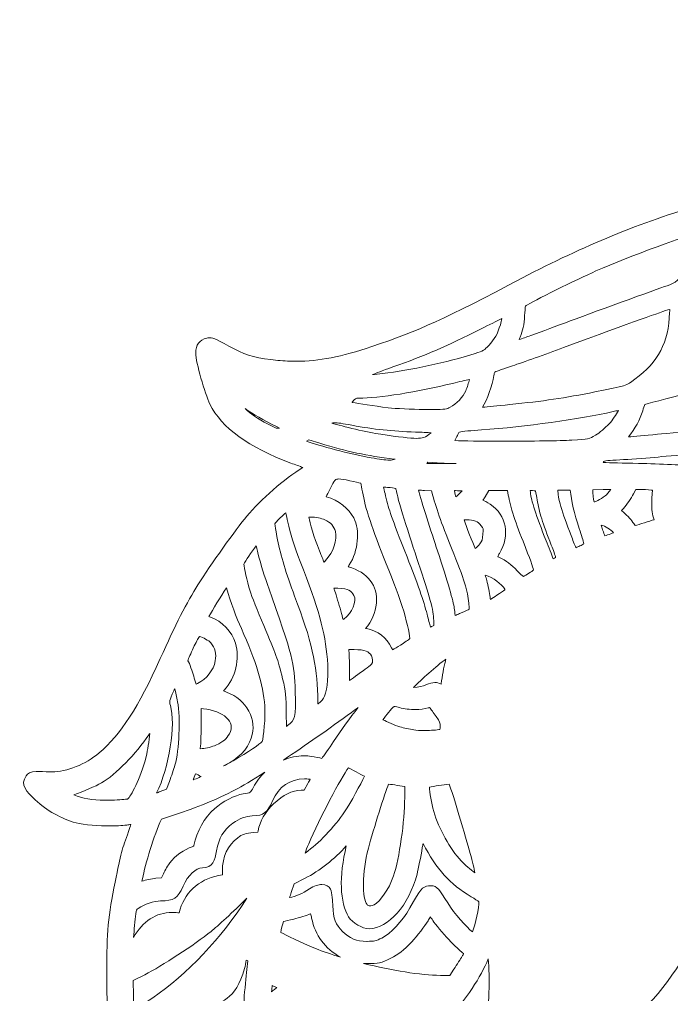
# Model space of a CAD drawing. Header units: inches. Extents: x -31 to 539, y 494 to 599.
# Drawn here: x 325.03 to 354.37, y 554.22 to 598.1 of the extents above; entities that cross this region are included whole.
import ezdxf

# ---------------------------------------------------------------- set-up
doc = ezdxf.new("R2010")
doc.units = ezdxf.units.IN
doc.header["$MEASUREMENT"] = 0
doc.layers.add('Feather', color=7, linetype='Continuous')

msp = doc.modelspace()

# ---------------------------------------------------------------- linework, layer by layer
at = {"layer": 'Feather', "lineweight": 0}
for points, knots in [([(421.539, 556.738), (419.849, 558.147), (418.664, 558.599), (416.662, 558.599), (416.514, 558.599), (416.356, 558.597), (416.193, 558.592), (415.103, 558.559), (414.391, 558.468), (413.563, 558.257), (413.394, 558.214), (413.252, 558.177), (413.161, 558.163), (413.157, 558.197), (413.153, 558.237), (413.149, 558.276), (413.018, 559.565), (412.861, 560.273), (412.386, 561.723), (411.88, 563.268), (411.226, 564.668), (409.973, 566.887), (409.332, 568.021), (407.55, 571.528), (407.128, 572.487), (406.692, 573.476), (406.204, 574.818), (406.017, 575.543), (405.823, 576.294), (405.776, 577.333), (405.904, 578.013), (406.028, 578.667), (406.267, 579.36), (406.498, 579.735), (406.621, 579.934), (406.909, 580.4), (406.582, 580.727), (406.482, 580.826), (406.367, 580.875), (406.229, 580.875), (406.049, 580.875), (405.839, 580.796), (405.396, 580.564), (404.238, 579.957), (403.488, 579.312), (402.885, 578.406), (402.14, 577.284), (401.572, 575.552), (401.243, 573.398), (401.243, 573.398), (401.209, 573.175), (401.209, 573.175), (401.181, 572.989), (401.156, 572.827), (401.135, 572.693), (401.045, 572.843), (400.931, 573.032), (400.802, 573.251), (400.133, 574.381), (398.807, 576.371), (398.074, 577.345), (396.875, 578.939), (394.941, 581.167), (393.575, 582.526), (390.79, 585.297), (388.798, 586.699), (385.048, 588.525), (383.618, 589.221), (383.037, 589.466), (380.898, 590.269), (379.327, 590.86), (378.837, 591.09), (378.142, 591.566), (376.551, 592.653), (375.792, 594.019), (375.887, 595.624), (375.906, 595.94), (375.96, 596.409), (376.006, 596.648), (376.164, 597.477), (376.2, 597.724), (375.977, 597.924), (375.842, 598.045), (375.706, 598.096), (375.523, 598.096), (375.496, 598.096), (375.467, 598.095), (375.437, 598.093), (375.373, 598.089), (375.24, 598.079), (374.589, 597.564), (374.214, 597.268), (373.841, 596.937), (373.617, 596.701), (372.836, 595.883), (372.332, 595.017), (372.031, 593.978), (371.793, 593.154), (371.74, 592.766), (371.736, 591.793), (371.734, 591.49), (371.726, 591.243), (371.717, 591.088), (371.556, 591.106), (371.295, 591.142), (370.956, 591.198), (369.826, 591.384), (368.708, 591.467), (367.332, 591.467), (367, 591.467), (366.658, 591.463), (366.285, 591.453), (364.501, 591.406), (364.43, 591.402), (363.754, 591.311), (359.717, 590.77), (358.002, 590.442), (355.774, 589.788), (352.988, 588.97), (350.413, 587.916), (347.671, 586.47), (344.151, 584.615), (343.011, 584.095), (340.894, 583.382), (339.497, 582.911), (338.511, 582.719), (337.49, 582.719), (337.225, 582.719), (336.953, 582.731), (336.66, 582.757), (335.782, 582.836), (335.258, 582.972), (334.727, 583.259), (333.94, 583.686), (333.767, 583.777), (333.587, 583.777), (333.533, 583.777), (333.489, 583.767), (333.457, 583.759), (333.131, 583.677), (332.965, 583.451), (332.966, 583.086), (332.966, 582.658), (333.367, 581.274), (333.603, 580.79), (334.121, 579.728), (335.346, 578.836), (337.245, 578.138), (337.455, 578.061), (337.643, 577.992), (337.785, 577.938), (336.941, 577.418), (335.902, 576.515), (335.259, 575.741), (334.757, 575.137), (333.627, 573.553), (333.061, 572.659), (332.577, 571.896), (332.04, 570.842), (331.369, 569.342), (330.389, 567.148), (329.591, 565.918), (328.617, 565.094), (328.013, 564.583), (327.158, 564.24), (326.49, 564.24), (326.467, 564.24), (326.445, 564.24), (326.423, 564.241), (326.187, 564.25), (325.907, 564.259), (325.8, 564.262), (325.8, 564.262), (325.777, 564.263), (325.777, 564.263), (325.533, 564.263), (325.404, 564.157), (325.339, 564.068), (325.034, 563.651), (325.362, 563.343), (325.742, 562.985), (326.259, 562.499), (326.912, 562.13), (327.579, 561.949), (327.928, 561.854), (328.63, 561.81), (329.135, 561.81), (329.341, 561.81), (329.635, 561.817), (329.864, 561.849), (329.93, 561.859), (329.992, 561.866), (330.047, 561.87), (330.024, 561.792), (329.99, 561.688), (329.94, 561.554), (329.651, 560.777), (329.594, 560.564), (329.332, 559.281), (329.027, 557.788), (328.954, 556.991), (328.958, 555.219), (328.961, 553.569), (329.067, 552.162), (329.3, 550.655), (329.576, 548.87), (329.804, 547.972), (330.318, 546.649), (330.862, 545.248), (332.268, 542.63), (333.054, 541.555), (333.674, 540.707), (335.125, 539.376), (336.222, 538.648), (337.062, 538.09), (339.969, 536.602), (340.417, 536.534), (340.486, 536.524), (340.553, 536.519), (340.617, 536.519), (340.957, 536.519), (341.213, 536.667), (341.32, 536.925), (341.454, 537.249), (341.332, 537.462), (340.961, 538.031), (339.992, 539.512), (339.653, 541.259), (339.86, 543.692), (340.014, 545.496), (340.38, 546.733), (341.312, 548.593), (342.077, 550.121), (342.951, 551.426), (344.234, 552.957), (345.169, 554.073), (345.774, 554.989), (346.128, 555.827), (346.189, 555.037), (346.176, 553.57), (346.024, 552.858), (345.711, 551.4), (345.293, 550.571), (344.366, 549.571), (343.903, 549.072), (343.903, 548.967), (343.903, 548.904), (343.903, 548.674), (344.215, 548.298), (344.462, 548.298), (344.55, 548.298), (344.659, 548.298), (347.281, 549.579), (348.283, 550.069), (349.954, 551.051), (350.857, 551.68), (352.655, 552.934), (353.721, 554.02), (354.791, 555.689), (355.929, 557.463), (356.616, 559.484), (357.088, 562.446), (357.207, 561.871), (357.404, 561.173), (357.678, 560.359), (358.064, 559.209), (358.224, 558.837), (358.637, 558.837), (359.038, 558.837), (359.192, 559.225), (359.299, 559.645), (359.44, 560.195), (359.657, 560.654), (360.073, 561.279), (360.706, 562.231), (361.289, 562.727), (362.905, 563.693), (363.664, 564.147), (364.637, 564.538), (364.956, 564.565), (365.024, 564.476), (365.168, 564.267), (365.357, 563.954), (366.758, 561.634), (368.97, 559.524), (371.453, 558.132), (370.915, 558.214), (370.259, 558.344), (369.852, 558.465), (369.387, 558.603), (369.193, 558.653), (369.035, 558.653), (368.882, 558.653), (368.78, 558.6), (368.701, 558.548), (368.529, 558.435), (368.456, 558.29), (368.456, 558.063), (368.456, 557.783), (368.589, 557.632), (369.049, 557.152), (370.021, 556.138), (370.474, 555.491), (371.071, 554.265), (371.962, 552.433), (372.415, 550.904), (373.274, 546.826), (373.888, 543.916), (374.214, 542.715), (374.861, 540.983), (375.129, 540.266), (375.627, 539.174), (375.977, 538.519), (375.939, 538.543), (375.9, 538.568), (375.859, 538.595), (373.733, 539.968), (372.542, 541.025), (371.746, 542.244), (370.923, 543.503), (370.451, 544.819), (370.45, 545.855), (370.45, 546.31), (370.196, 546.641), (369.846, 546.641), (369.734, 546.641), (369.566, 546.604), (369.404, 546.429), (369.019, 546.014), (368.56, 543.998), (368.339, 542.288), (368.236, 541.492), (368.22, 541.146), (368.247, 540.23), (368.264, 539.627), (368.319, 538.817), (368.37, 538.424), (368.472, 537.631), (368.84, 536.119), (369.208, 534.983), (369.721, 533.394), (370.7, 531.137), (371.52, 529.642), (370.367, 530.631), (369.687, 531.231), (369.497, 531.43), (368.615, 532.353), (368.162, 533.295), (367.88, 534.79), (367.753, 535.464), (367.676, 535.871), (367.217, 535.871), (367.192, 535.871), (367.166, 535.869), (367.138, 535.867), (366.671, 535.828), (366.612, 535.519), (366.457, 534.694), (366.344, 534.097), (366.324, 533.793), (366.322, 532.661), (366.319, 531.121), (366.408, 530.531), (366.82, 529.337), (367.266, 528.041), (367.769, 527.186), (368.673, 526.182), (369.613, 525.137), (370.418, 524.474), (371.866, 523.552), (371.892, 523.535), (371.923, 523.516), (371.956, 523.495), (371.735, 523.523), (371.497, 523.538), (371.258, 523.538), (370.886, 523.538), (370.543, 523.503), (370.268, 523.435), (368.813, 523.079), (367.822, 522.054), (367.404, 520.471), (367.258, 519.92), (367.242, 518.384), (367.376, 517.902), (367.546, 517.293), (367.865, 516.772), (368.38, 516.263), (369.178, 515.474), (369.964, 515.098), (370.929, 515.044), (371.08, 515.035), (371.221, 515.031), (371.345, 515.031), (371.899, 515.031), (372.23, 515.115), (372.419, 515.303), (372.538, 515.422), (372.595, 515.546), (372.594, 515.681), (372.592, 515.922), (372.409, 516.146), (372.071, 516.476), (371.614, 516.921), (371.515, 517.152), (371.487, 517.447), (371.443, 517.9), (371.863, 518.456), (372.335, 518.569), (372.438, 518.594), (372.556, 518.607), (372.677, 518.607), (372.907, 518.607), (373.136, 518.56), (373.29, 518.482), (373.931, 518.154), (374.617, 516.861), (374.921, 515.406), (374.98, 515.125), (375.051, 514.798), (375.088, 514.65), (374.967, 514.501), (374.427, 514.051), (374.026, 513.716), (372.298, 512.274), (370.159, 510.67), (368.702, 509.723), (367.358, 508.849), (367.051, 508.656), (366.175, 508.134), (363.435, 506.5), (360.879, 505.205), (357.628, 503.804), (354.457, 502.438), (349.892, 500.838), (347.237, 500.162), (344.792, 499.54), (342.155, 499.083), (339.81, 498.876), (338.115, 498.727), (337.501, 498.551), (336.953, 498.057), (336.616, 497.752), (336.444, 497.37), (336.442, 496.921), (336.44, 496.459), (336.546, 496.137), (336.822, 495.774), (337.316, 495.121), (338.529, 494.669), (340.235, 494.502), (340.35, 494.49), (340.551, 494.484), (340.83, 494.484), (341.681, 494.484), (343.115, 494.538), (343.62, 494.604), (345.414, 494.841), (347.236, 495.311), (349.527, 496.131), (351.19, 496.726), (352.249, 497.174), (355.818, 498.796), (356.643, 499.17), (359.17, 500.46), (360.401, 501.134), (364.147, 503.186), (366.83, 504.971), (369.371, 507.101), (372.725, 509.912), (374.381, 511.422), (375.701, 512.873), (375.834, 513.019), (375.937, 513.115), (375.996, 513.165), (376.112, 513.134), (376.322, 513.088), (376.717, 513.015), (378.031, 512.772), (378.546, 512.527), (379.221, 511.823), (379.899, 511.117), (380.287, 510.235), (380.233, 509.52), (380.179, 508.801), (379.832, 508.257), (379.326, 508.101), (378.754, 507.924), (378.496, 507.806), (378.385, 507.537), (378.286, 507.299), (378.247, 506.814), (379.093, 506.24), (379.621, 505.881), (380.032, 505.74), (380.663, 505.703), (380.759, 505.697), (380.852, 505.694), (380.939, 505.694), (381.652, 505.694), (382.18, 505.882), (382.822, 506.366), (383.453, 506.841), (383.973, 507.71), (384.18, 508.634), (384.314, 509.227), (384.295, 510.105), (384.146, 510.882), (384.253, 510.788), (384.378, 510.677), (384.515, 510.553), (386.387, 508.858), (387.304, 508.172), (388.441, 507.617), (389.155, 507.268), (389.799, 507.04), (390.816, 506.773), (391.379, 506.625), (392.062, 506.54), (392.692, 506.54), (393.059, 506.54), (393.402, 506.569), (393.682, 506.624), (394.436, 506.772), (395.083, 507.11), (395.554, 507.6), (395.837, 507.894), (396.13, 508.199), (395.846, 508.587), (395.708, 508.776), (395.514, 508.795), (394.92, 508.827), (393.274, 508.914), (391.456, 509.672), (389.934, 510.907), (389.449, 511.3), (388.901, 511.816), (388.525, 512.203), (389.524, 511.798), (390.589, 511.527), (391.95, 511.327), (392.436, 511.256), (393.539, 511.224), (394.358, 511.224), (394.958, 511.224), (395.46, 511.239), (395.771, 511.268), (397.891, 511.462), (400.19, 511.96), (401.627, 512.535), (402.403, 512.846), (404.605, 513.891), (405.144, 514.204), (405.383, 514.344), (406.029, 514.758), (406.583, 515.128), (407.943, 516.035), (408.274, 516.197), (408.946, 516.282), (409.046, 516.294), (409.156, 516.301), (409.274, 516.301), (409.643, 516.301), (410.029, 516.235), (410.212, 516.142), (410.458, 516.016), (410.741, 515.689), (410.885, 515.364), (410.994, 515.117), (411.109, 514.942), (411.316, 514.891), (411.373, 514.876), (411.425, 514.869), (411.474, 514.869), (411.836, 514.869), (412.018, 515.213), (412.334, 515.871), (412.668, 516.565), (412.726, 516.741), (412.811, 517.312), (412.921, 518.055), (412.869, 518.737), (412.648, 519.46), (412.146, 521.099), (411.188, 522.299), (409.443, 523.471), (409.399, 523.501), (409.359, 523.528), (409.325, 523.554), (409.375, 523.582), (409.435, 523.614), (409.504, 523.648), (410.102, 523.95), (410.597, 524.318), (411.157, 524.882), (412.618, 526.349), (413.391, 527.437), (414.605, 529.734), (415.82, 532.035), (416.648, 533.135), (417.462, 533.531), (417.667, 533.631), (417.824, 533.671), (418.005, 533.671), (418.106, 533.671), (418.219, 533.659), (418.36, 533.633), (418.429, 533.621), (418.493, 533.614), (418.552, 533.614), (418.834, 533.614), (418.952, 533.762), (418.997, 533.849), (419.114, 534.076), (419.026, 534.388), (418.73, 534.803), (417.896, 535.973), (416.785, 536.8), (415.601, 537.132), (415.197, 537.246), (414.961, 537.269), (414.201, 537.27), (414.201, 537.27), (414.191, 537.27), (414.191, 537.27), (413.688, 537.27), (413.1, 537.237), (412.853, 537.196), (412.225, 537.092), (411.274, 536.844), (410.647, 536.624), (412.265, 538.459), (413.483, 540.425), (414.595, 542.995), (415.389, 544.831), (415.727, 545.973), (416.102, 548.087), (416.669, 551.277), (416.974, 552.246), (417.734, 553.269), (418.613, 554.452), (419.744, 555.1), (421.295, 555.308), (421.667, 555.357), (422.176, 555.426), (422.176, 555.939), (422.176, 556.186), (422.02, 556.336), (421.539, 556.738)], [0, 0, 0, 0, 1, 1, 1, 2, 2, 2, 3, 3, 3, 4, 4, 4, 5, 5, 5, 6, 6, 6, 7, 7, 7, 8, 8, 8, 9, 9, 9, 10, 10, 10, 11, 11, 11, 12, 12, 12, 13, 13, 13, 14, 14, 14, 15, 15, 15, 16, 16, 16, 17, 17, 17, 18, 18, 18, 19, 19, 19, 20, 20, 20, 21, 21, 21, 22, 22, 22, 23, 23, 23, 24, 24, 24, 25, 25, 25, 26, 26, 26, 27, 27, 27, 28, 28, 28, 29, 29, 29, 30, 30, 30, 31, 31, 31, 32, 32, 32, 33, 33, 33, 34, 34, 34, 35, 35, 35, 36, 36, 36, 37, 37, 37, 38, 38, 38, 39, 39, 39, 40, 40, 40, 41, 41, 41, 42, 42, 42, 43, 43, 43, 44, 44, 44, 45, 45, 45, 46, 46, 46, 47, 47, 47, 48, 48, 48, 49, 49, 49, 50, 50, 50, 51, 51, 51, 52, 52, 52, 53, 53, 53, 54, 54, 54, 55, 55, 55, 56, 56, 56, 57, 57, 57, 58, 58, 58, 59, 59, 59, 60, 60, 60, 61, 61, 61, 62, 62, 62, 63, 63, 63, 64, 64, 64, 65, 65, 65, 66, 66, 66, 67, 67, 67, 68, 68, 68, 69, 69, 69, 70, 70, 70, 71, 71, 71, 72, 72, 72, 73, 73, 73, 74, 74, 74, 75, 75, 75, 76, 76, 76, 77, 77, 77, 78, 78, 78, 79, 79, 79, 80, 80, 80, 81, 81, 81, 82, 82, 82, 83, 83, 83, 84, 84, 84, 85, 85, 85, 86, 86, 86, 87, 87, 87, 88, 88, 88, 89, 89, 89, 90, 90, 90, 91, 91, 91, 92, 92, 92, 93, 93, 93, 94, 94, 94, 95, 95, 95, 96, 96, 96, 97, 97, 97, 98, 98, 98, 99, 99, 99, 100, 100, 100, 101, 101, 101, 102, 102, 102, 103, 103, 103, 104, 104, 104, 105, 105, 105, 106, 106, 106, 107, 107, 107, 108, 108, 108, 109, 109, 109, 110, 110, 110, 111, 111, 111, 112, 112, 112, 113, 113, 113, 114, 114, 114, 115, 115, 115, 116, 116, 116, 117, 117, 117, 118, 118, 118, 119, 119, 119, 120, 120, 120, 121, 121, 121, 122, 122, 122, 123, 123, 123, 124, 124, 124, 125, 125, 125, 126, 126, 126, 127, 127, 127, 128, 128, 128, 129, 129, 129, 130, 130, 130, 131, 131, 131, 132, 132, 132, 133, 133, 133, 134, 134, 134, 135, 135, 135, 136, 136, 136, 137, 137, 137, 138, 138, 138, 139, 139, 139, 140, 140, 140, 141, 141, 141, 142, 142, 142, 143, 143, 143, 144, 144, 144, 145, 145, 145, 146, 146, 146, 147, 147, 147, 148, 148, 148, 149, 149, 149, 150, 150, 150, 151, 151, 151, 152, 152, 152, 153, 153, 153, 154, 154, 154, 155, 155, 155, 156, 156, 156, 157, 157, 157, 158, 158, 158, 159, 159, 159, 160, 160, 160, 161, 161, 161, 162, 162, 162, 163, 163, 163, 164, 164, 164, 165, 165, 165, 166, 166, 166, 167, 167, 167, 168, 168, 168, 169, 169, 169, 170, 170, 170, 171, 171, 171, 172, 172, 172, 173, 173, 173, 174, 174, 174, 175, 175, 175, 176, 176, 176, 177, 177, 177, 178, 178, 178, 179, 179, 179, 180, 180, 180, 181, 181, 181, 182, 182, 182, 183, 183, 183, 184, 184, 184, 185, 185, 185, 186, 186, 186, 187, 187, 187, 188, 188, 188, 189, 189, 189, 190, 190, 190, 191, 191, 191, 192, 192, 192, 193, 193, 193, 194, 194, 194, 195, 195, 195, 196, 196, 196, 197, 197, 197, 198, 198, 198, 199, 199, 199, 200, 200, 200, 201, 201, 201, 202, 202, 202, 203, 203, 203, 204, 204, 204, 205, 205, 205, 206, 206, 206, 207, 207, 207, 208, 208, 208, 209, 209, 209, 210, 210, 210, 211, 211, 211, 212, 212, 212, 213, 213, 213, 214, 214, 214, 215, 215, 215, 216, 216, 216, 216]), ([(355.229, 587.009), (354.725, 586.371), (354.523, 586.226), (354.173, 586.113), (353.735, 585.972), (350.619, 584.84), (349.604, 584.454), (349.26, 584.323), (348.561, 584.066), (348.047, 583.882), (347.838, 583.807), (347.658, 583.743), (347.513, 583.692), (347.528, 583.728), (347.544, 583.766), (347.561, 583.807), (347.684, 584.101), (347.736, 584.355), (347.761, 584.777), (347.769, 584.913), (347.785, 585.166), (347.806, 585.207), (347.806, 585.208), (347.81, 585.212), (347.826, 585.222), (348.079, 585.388), (350.13, 586.41), (350.973, 586.781), (352.507, 587.454), (355.095, 588.403), (356.019, 588.635), (355.935, 588.239), (355.571, 587.442), (355.229, 587.009)], [0, 0, 0, 0, 1, 1, 1, 2, 2, 2, 3, 3, 3, 4, 4, 4, 5, 5, 5, 6, 6, 6, 7, 7, 7, 8, 8, 8, 9, 9, 9, 10, 10, 10, 11, 11, 11, 11]), ([(354.29, 585.052), (354.289, 584.998), (354.287, 584.942), (354.286, 584.907), (354.237, 583.565), (353.784, 582.696), (352.722, 581.906), (352.336, 581.619), (352.336, 581.619), (350.923, 581.336), (349.578, 581.068), (348.577, 580.919), (347.099, 580.77), (346.509, 580.711), (346.117, 580.672), (345.871, 580.649), (346.072, 580.981), (346.301, 581.626), (346.376, 582.082), (346.387, 582.145), (346.403, 582.199), (346.416, 582.233), (346.527, 582.278), (346.821, 582.385), (347.222, 582.516), (347.679, 582.667), (348.705, 583.032), (349.508, 583.33), (352.718, 584.523), (353.91, 584.939), (354.29, 585.052)], [0, 0, 0, 0, 1, 1, 1, 2, 2, 2, 3, 3, 3, 4, 4, 4, 5, 5, 5, 6, 6, 6, 7, 7, 7, 8, 8, 8, 9, 9, 9, 10, 10, 10, 10]), ([(345.773, 584.16), (346.187, 584.37), (346.517, 584.533), (346.732, 584.638), (346.719, 584.555), (346.698, 584.46), (346.669, 584.362), (346.547, 583.948), (346.414, 583.711), (346.145, 583.423), (345.963, 583.228), (345.895, 583.18), (345.532, 583.065), (344.286, 582.672), (342.614, 582.311), (341.371, 582.167), (341.194, 582.146), (341.039, 582.129), (340.913, 582.115), (341.062, 582.186), (341.331, 582.285), (341.828, 582.461), (343.289, 582.976), (344.284, 583.404), (345.773, 584.16)], [0, 0, 0, 0, 1, 1, 1, 2, 2, 2, 3, 3, 3, 4, 4, 4, 5, 5, 5, 6, 6, 6, 7, 7, 7, 8, 8, 8, 8]), ([(353.735, 579.431), (353.155, 579.371), (352.718, 579.333), (352.43, 579.316), (352.733, 579.69), (352.95, 580.084), (353.073, 580.489), (353.112, 580.617), (353.148, 580.716), (353.172, 580.776), (353.768, 580.944), (357.462, 581.885), (358.901, 582.23), (359.441, 582.359), (359.851, 582.447), (360.057, 582.485), (360.071, 582.369), (360.073, 582.171), (360.034, 581.954), (359.883, 581.125), (359.269, 580.312), (358.507, 579.93), (358.273, 579.813), (358.037, 579.725), (357.977, 579.715), (357.893, 579.703), (357.129, 579.652), (356.167, 579.6), (355.253, 579.551), (354.162, 579.475), (353.735, 579.431)], [0, 0, 0, 0, 1, 1, 1, 2, 2, 2, 3, 3, 3, 4, 4, 4, 5, 5, 5, 6, 6, 6, 7, 7, 7, 8, 8, 8, 9, 9, 9, 10, 10, 10, 10]), ([(345.28, 581.898), (345.241, 581.745), (345.181, 581.548), (345.113, 581.39), (344.994, 581.111), (344.695, 580.795), (344.418, 580.654), (344.241, 580.564), (344.204, 580.546), (343.602, 580.546), (343.497, 580.546), (343.377, 580.546), (343.237, 580.547), (342.686, 580.551), (341.962, 580.586), (341.623, 580.627), (340.949, 580.707), (340.322, 580.806), (339.999, 580.868), (340.001, 580.871), (340.003, 580.873), (340.005, 580.875), (340.151, 581.054), (340.151, 581.054), (340.307, 581.054), (341.19, 581.056), (342.961, 581.337), (344.518, 581.722), (344.836, 581.801), (345.099, 581.86), (345.28, 581.898)], [0, 0, 0, 0, 1, 1, 1, 2, 2, 2, 3, 3, 3, 4, 4, 4, 5, 5, 5, 6, 6, 6, 7, 7, 7, 8, 8, 8, 9, 9, 9, 10, 10, 10, 10]), ([(335.181, 580.59), (335.558, 580.327), (335.993, 580.079), (336.595, 579.777), (336.595, 579.777), (336.728, 579.711), (336.728, 579.711), (336.702, 579.704), (336.679, 579.7), (336.659, 579.7), (336.577, 579.7), (336.451, 579.761), (336.216, 579.889), (335.749, 580.143), (335.425, 580.359), (335.181, 580.59)], [0, 0, 0, 0, 1, 1, 1, 2, 2, 2, 3, 3, 3, 4, 4, 4, 5, 5, 5, 5]), ([(346.801, 579.12), (345.755, 579.12), (345.005, 579.131), (344.62, 579.146), (344.667, 579.23), (344.71, 579.319), (344.739, 579.382), (344.739, 579.382), (344.758, 579.427), (344.758, 579.427), (344.774, 579.464), (344.794, 579.51), (344.802, 579.519), (344.858, 579.559), (345.196, 579.584), (345.663, 579.617), (345.663, 579.617), (345.828, 579.629), (345.828, 579.629), (347.788, 579.772), (350.222, 580.11), (351.746, 580.453), (351.835, 580.473), (351.915, 580.489), (351.984, 580.502), (351.882, 580.317), (351.721, 580.072), (351.558, 579.897), (351.4, 579.726), (351.122, 579.494), (350.951, 579.39), (350.658, 579.212), (350.658, 579.212), (349.88, 579.169), (349.333, 579.139), (348.124, 579.12), (346.801, 579.12)], [0, 0, 0, 0, 1, 1, 1, 2, 2, 2, 3, 3, 3, 4, 4, 4, 5, 5, 5, 6, 6, 6, 7, 7, 7, 8, 8, 8, 9, 9, 9, 10, 10, 10, 11, 11, 11, 12, 12, 12, 12]), ([(339.201, 579.954), (339.338, 579.954), (339.566, 579.916), (339.993, 579.837), (341.001, 579.651), (341.778, 579.569), (342.858, 579.534), (343.14, 579.525), (343.381, 579.512), (343.562, 579.5), (343.446, 579.406), (343.313, 579.315), (343.231, 579.291), (343.129, 579.26), (343.032, 579.248), (342.898, 579.248), (342.606, 579.248), (342.106, 579.312), (341.287, 579.431), (340.709, 579.514), (339.565, 579.79), (339.082, 579.934), (339.114, 579.949), (339.148, 579.954), (339.201, 579.954)], [0, 0, 0, 0, 1, 1, 1, 2, 2, 2, 3, 3, 3, 4, 4, 4, 5, 5, 5, 6, 6, 6, 7, 7, 7, 8, 8, 8, 8]), ([(338.552, 579.025), (339.76, 578.658), (340.666, 578.466), (341.896, 578.317), (341.909, 578.316), (341.921, 578.314), (341.933, 578.313), (341.86, 578.283), (341.783, 578.27), (341.675, 578.27), (341.492, 578.27), (341.228, 578.31), (340.863, 578.374), (339.869, 578.549), (338.538, 578.913), (337.94, 579.125), (337.94, 579.125), (338.051, 579.177), (338.051, 579.177), (338.051, 579.177), (338.552, 579.025), (338.552, 579.025)], [0, 0, 0, 0, 1, 1, 1, 2, 2, 2, 3, 3, 3, 4, 4, 4, 5, 5, 5, 6, 6, 6, 7, 7, 7, 7]), ([(352.88, 578.12), (352.184, 578.135), (351.606, 578.152), (351.302, 578.164), (351.312, 578.187), (351.321, 578.206), (351.326, 578.212), (351.385, 578.252), (351.733, 578.268), (352.214, 578.29), (352.214, 578.29), (352.231, 578.291), (352.231, 578.291), (352.659, 578.311), (353.347, 578.364), (353.765, 578.409), (354.175, 578.453), (354.962, 578.514), (355.519, 578.546), (356.078, 578.577), (356.822, 578.62), (357.174, 578.641), (357.375, 578.652), (357.51, 578.659), (357.601, 578.66), (357.538, 578.5), (357.347, 578.213), (357.138, 578.069), (356.992, 577.969), (356.921, 577.928), (356.631, 577.928), (356.402, 577.928), (356.071, 577.954), (355.46, 578.009), (355.016, 578.049), (353.859, 578.099), (352.88, 578.12)], [0, 0, 0, 0, 1, 1, 1, 2, 2, 2, 3, 3, 3, 4, 4, 4, 5, 5, 5, 6, 6, 6, 7, 7, 7, 8, 8, 8, 9, 9, 9, 10, 10, 10, 11, 11, 11, 12, 12, 12, 12]), ([(343.361, 578.123), (343.361, 578.123), (343.409, 578.173), (343.409, 578.173), (343.409, 578.173), (344.037, 578.132), (344.037, 578.132), (344.157, 578.124), (344.383, 578.117), (344.688, 578.112), (344.063, 578.113), (343.623, 578.117), (343.361, 578.123)], [0, 0, 0, 0, 1, 1, 1, 2, 2, 2, 3, 3, 3, 4, 4, 4, 4]), ([(342.603, 570.238), (342.526, 570.181), (342.378, 570.078), (342.171, 569.945), (342.032, 569.855), (341.912, 569.781), (341.824, 569.729), (341.809, 569.758), (341.791, 569.792), (341.773, 569.83), (341.556, 570.285), (341.166, 570.583), (340.643, 570.691), (340.632, 570.693), (340.62, 570.695), (340.609, 570.698), (340.875, 571.001), (341.051, 571.412), (341.094, 571.826), (341.175, 572.615), (340.699, 573.228), (339.82, 573.465), (339.836, 573.493), (339.854, 573.523), (339.874, 573.555), (340.277, 574.19), (340.362, 575.099), (340.071, 575.669), (339.855, 576.093), (339.383, 576.457), (338.837, 576.624), (338.876, 576.708), (338.929, 576.819), (338.992, 576.946), (339.218, 577.402), (339.263, 577.421), (339.4, 577.421), (339.508, 577.421), (339.665, 577.392), (339.9, 577.343), (340.129, 577.296), (340.297, 577.253), (340.386, 577.228), (340.407, 577.152), (340.437, 577.02), (340.466, 576.849), (340.59, 576.123), (340.889, 575.215), (341.534, 573.608), (341.844, 572.837), (342.168, 571.974), (342.257, 571.686), (342.436, 571.104), (342.578, 570.465), (342.603, 570.238)], [0, 0, 0, 0, 1, 1, 1, 2, 2, 2, 3, 3, 3, 4, 4, 4, 5, 5, 5, 6, 6, 6, 7, 7, 7, 8, 8, 8, 9, 9, 9, 10, 10, 10, 11, 11, 11, 12, 12, 12, 13, 13, 13, 14, 14, 14, 15, 15, 15, 16, 16, 16, 17, 17, 17, 18, 18, 18, 18]), ([(343.062, 573.405), (343.554, 571.935), (343.674, 571.454), (343.675, 570.957), (343.675, 570.927), (343.675, 570.862), (343.672, 570.829), (343.646, 570.813), (343.597, 570.788), (343.574, 570.776), (343.559, 570.768), (343.545, 570.761), (343.532, 570.755), (343.49, 570.887), (343.433, 571.087), (343.37, 571.34), (343.223, 571.921), (342.946, 572.716), (342.472, 573.917), (341.734, 575.788), (341.671, 575.968), (341.506, 576.663), (341.506, 576.663), (341.482, 576.766), (341.482, 576.766), (341.455, 576.876), (341.43, 576.982), (341.415, 577.059), (341.445, 577.056), (341.478, 577.053), (341.515, 577.05), (341.515, 577.05), (341.588, 577.043), (341.588, 577.043), (341.758, 577.027), (341.892, 577.004), (341.962, 576.987), (341.974, 576.953), (341.99, 576.9), (342, 576.841), (342.072, 576.4), (342.696, 574.499), (343.062, 573.405)], [0, 0, 0, 0, 1, 1, 1, 2, 2, 2, 3, 3, 3, 4, 4, 4, 5, 5, 5, 6, 6, 6, 7, 7, 7, 8, 8, 8, 9, 9, 9, 10, 10, 10, 11, 11, 11, 12, 12, 12, 13, 13, 13, 14, 14, 14, 14]), ([(351.3, 576.94), (351.394, 576.942), (351.478, 576.943), (351.552, 576.943), (351.583, 576.943), (351.61, 576.943), (351.636, 576.942), (351.555, 576.834), (351.454, 576.717), (351.378, 576.66), (351.29, 576.593), (351.14, 576.497), (351.051, 576.451), (350.964, 576.407), (350.916, 576.393), (350.892, 576.389), (350.875, 576.424), (350.842, 576.528), (350.834, 576.816), (350.834, 576.816), (350.831, 576.929), (350.831, 576.929), (350.831, 576.929), (351.3, 576.94), (351.3, 576.94)], [0, 0, 0, 0, 1, 1, 1, 2, 2, 2, 3, 3, 3, 4, 4, 4, 5, 5, 5, 6, 6, 6, 7, 7, 7, 8, 8, 8, 8]), ([(352.221, 575.916), (352.221, 575.916), (352.127, 575.996), (352.127, 575.996), (352.127, 575.996), (352.217, 576.098), (352.217, 576.098), (352.364, 576.265), (352.558, 576.551), (352.658, 576.75), (352.658, 576.75), (352.761, 576.952), (352.761, 576.952), (352.761, 576.952), (352.925, 576.952), (352.925, 576.952), (353.082, 576.952), (353.326, 576.937), (353.458, 576.919), (353.458, 576.919), (353.509, 576.912), (353.509, 576.912), (353.509, 576.912), (353.492, 576.572), (353.492, 576.572), (353.471, 576.148), (353.49, 575.896), (353.559, 575.674), (353.57, 575.639), (353.578, 575.611), (353.584, 575.589), (353.488, 575.555), (353.334, 575.505), (353.151, 575.449), (352.972, 575.395), (352.826, 575.353), (352.733, 575.327), (352.716, 575.35), (352.696, 575.379), (352.675, 575.413), (352.587, 575.553), (352.387, 575.773), (352.221, 575.916)], [0, 0, 0, 0, 1, 1, 1, 2, 2, 2, 3, 3, 3, 4, 4, 4, 5, 5, 5, 6, 6, 6, 7, 7, 7, 8, 8, 8, 9, 9, 9, 10, 10, 10, 11, 11, 11, 12, 12, 12, 13, 13, 13, 14, 14, 14, 14]), ([(344.64, 571.28), (344.622, 571.396), (344.605, 571.531), (344.596, 571.601), (344.553, 571.928), (344.313, 572.751), (343.84, 574.191), (343.574, 575.001), (343.109, 576.416), (342.992, 576.918), (343.072, 576.916), (343.164, 576.912), (343.257, 576.905), (343.257, 576.905), (343.577, 576.88), (343.577, 576.88), (343.577, 576.88), (343.588, 576.838), (343.588, 576.838), (343.769, 576.132), (343.992, 575.494), (344.469, 574.311), (345.058, 572.851), (345.196, 572.411), (345.248, 571.834), (345.248, 571.834), (345.256, 571.752), (345.256, 571.752), (345.263, 571.68), (345.271, 571.6), (345.268, 571.567), (345.227, 571.534), (345.09, 571.475), (344.946, 571.412), (344.946, 571.412), (344.838, 571.366), (344.838, 571.366), (344.764, 571.333), (344.697, 571.305), (344.64, 571.28)], [0, 0, 0, 0, 1, 1, 1, 2, 2, 2, 3, 3, 3, 4, 4, 4, 5, 5, 5, 6, 6, 6, 7, 7, 7, 8, 8, 8, 9, 9, 9, 10, 10, 10, 11, 11, 11, 12, 12, 12, 13, 13, 13, 13]), ([(344.861, 576.796), (344.786, 576.718), (344.716, 576.656), (344.662, 576.612), (344.642, 576.672), (344.618, 576.763), (344.601, 576.895), (344.601, 576.895), (344.658, 576.895), (344.658, 576.895), (344.771, 576.895), (344.866, 576.89), (344.944, 576.883), (344.919, 576.856), (344.891, 576.827), (344.861, 576.796)], [0, 0, 0, 0, 1, 1, 1, 2, 2, 2, 3, 3, 3, 4, 4, 4, 5, 5, 5, 5]), ([(346.55, 573.936), (346.573, 573.974), (346.599, 574.019), (346.628, 574.067), (347.12, 574.884), (346.949, 575.794), (346.214, 576.281), (346.057, 576.385), (345.955, 576.439), (345.887, 576.467), (345.91, 576.506), (345.941, 576.556), (345.982, 576.621), (345.982, 576.621), (346.157, 576.895), (346.157, 576.895), (346.157, 576.895), (346.998, 576.895), (346.998, 576.895), (346.998, 576.895), (347.011, 576.793), (347.011, 576.793), (347.078, 576.302), (347.306, 575.57), (347.689, 574.617), (348.019, 573.795), (348.13, 573.463), (348.163, 573.33), (348.121, 573.294), (348.052, 573.241), (347.958, 573.181), (347.858, 573.117), (347.769, 573.063), (347.705, 573.026), (347.644, 573.077), (347.548, 573.164), (347.428, 573.289), (347.175, 573.552), (346.897, 573.767), (346.666, 573.879), (346.623, 573.899), (346.585, 573.918), (346.55, 573.936)], [0, 0, 0, 0, 1, 1, 1, 2, 2, 2, 3, 3, 3, 4, 4, 4, 5, 5, 5, 6, 6, 6, 7, 7, 7, 8, 8, 8, 9, 9, 9, 10, 10, 10, 11, 11, 11, 12, 12, 12, 13, 13, 13, 14, 14, 14, 14]), ([(348.111, 576.895), (348.168, 576.895), (348.217, 576.893), (348.256, 576.89), (348.275, 576.762), (348.304, 576.598), (348.324, 576.483), (348.424, 575.91), (348.567, 575.452), (348.962, 574.44), (349.044, 574.23), (349.145, 573.972), (349.152, 573.886), (349.128, 573.869), (349.082, 573.844), (349.05, 573.827), (348.981, 574.007), (348.849, 574.343), (348.729, 574.644), (348.278, 575.777), (348.052, 576.467), (348.019, 576.817), (348.019, 576.817), (348.012, 576.895), (348.012, 576.895), (348.012, 576.895), (348.111, 576.895), (348.111, 576.895)], [0, 0, 0, 0, 1, 1, 1, 2, 2, 2, 3, 3, 3, 4, 4, 4, 5, 5, 5, 6, 6, 6, 7, 7, 7, 8, 8, 8, 9, 9, 9, 9]), ([(349.263, 576.924), (349.263, 576.924), (349.817, 576.924), (349.817, 576.924), (349.86, 576.436), (349.991, 575.869), (350.217, 575.191), (350.319, 574.882), (350.395, 574.633), (350.432, 574.501), (350.39, 574.475), (350.328, 574.441), (350.246, 574.406), (350.178, 574.376), (350.117, 574.35), (350.066, 574.329), (350.01, 574.464), (349.927, 574.677), (349.85, 574.873), (349.437, 575.931), (349.245, 576.603), (349.263, 576.924)], [0, 0, 0, 0, 1, 1, 1, 2, 2, 2, 3, 3, 3, 4, 4, 4, 5, 5, 5, 6, 6, 6, 7, 7, 7, 7]), ([(338.762, 567.648), (338.715, 567.53), (338.617, 567.416), (338.471, 567.309), (338.469, 567.308), (338.467, 567.306), (338.464, 567.304), (338.459, 567.409), (338.454, 567.537), (338.452, 567.684), (338.432, 569.033), (338.17, 570.161), (337.413, 572.153), (337.028, 573.169), (336.784, 573.975), (336.647, 574.689), (336.647, 574.689), (336.618, 574.837), (336.618, 574.837), (336.561, 575.136), (336.526, 575.316), (336.53, 575.396), (336.531, 575.42), (336.531, 575.422), (336.608, 575.505), (336.608, 575.505), (336.647, 575.549), (336.647, 575.549), (336.763, 575.677), (336.903, 575.805), (337.016, 575.899), (337.041, 575.787), (337.072, 575.644), (337.105, 575.481), (337.207, 574.977), (337.374, 574.448), (337.662, 573.713), (338.481, 571.621), (338.779, 570.549), (338.888, 569.3), (338.947, 568.635), (338.897, 567.986), (338.762, 567.648)], [0, 0, 0, 0, 1, 1, 1, 2, 2, 2, 3, 3, 3, 4, 4, 4, 5, 5, 5, 6, 6, 6, 7, 7, 7, 8, 8, 8, 9, 9, 9, 10, 10, 10, 11, 11, 11, 12, 12, 12, 13, 13, 13, 14, 14, 14, 14]), ([(339.245, 575.052), (339.343, 574.688), (339.158, 574.14), (338.805, 573.75), (338.781, 573.723), (338.758, 573.699), (338.736, 573.678), (338.691, 573.792), (338.624, 573.955), (338.527, 574.193), (338.279, 574.802), (338.097, 575.443), (338.058, 575.701), (338.082, 575.703), (338.112, 575.705), (338.147, 575.705), (338.362, 575.705), (338.618, 575.655), (338.77, 575.584), (339.046, 575.456), (339.175, 575.312), (339.245, 575.052)], [0, 0, 0, 0, 1, 1, 1, 2, 2, 2, 3, 3, 3, 4, 4, 4, 5, 5, 5, 6, 6, 6, 7, 7, 7, 7]), ([(345.034, 575.584), (345.061, 575.585), (345.093, 575.585), (345.131, 575.585), (345.512, 575.585), (345.64, 575.514), (345.807, 575.315), (345.904, 575.2), (345.904, 575.2), (345.887, 574.94), (345.871, 574.696), (345.841, 574.621), (345.753, 574.505), (345.691, 574.423), (345.6, 574.341), (345.541, 574.299), (345.421, 574.548), (345.149, 575.25), (345.034, 575.584)], [0, 0, 0, 0, 1, 1, 1, 2, 2, 2, 3, 3, 3, 4, 4, 4, 5, 5, 5, 6, 6, 6, 6]), ([(351.764, 575.004), (351.729, 574.987), (351.687, 574.97), (351.638, 574.952), (351.531, 574.913), (351.439, 574.884), (351.374, 574.866), (351.351, 574.915), (351.318, 574.996), (351.273, 575.13), (351.247, 575.211), (351.223, 575.285), (351.203, 575.348), (351.39, 575.306), (351.648, 575.132), (351.764, 575.004)], [0, 0, 0, 0, 1, 1, 1, 2, 2, 2, 3, 3, 3, 4, 4, 4, 5, 5, 5, 5]), ([(336.175, 572.718), (337.365, 569.325), (337.4, 569.189), (337.444, 567.858), (337.483, 566.66), (337.429, 566.584), (337.099, 566.328), (337.081, 566.314), (337.063, 566.301), (337.047, 566.288), (337.042, 566.412), (337.038, 566.586), (337.037, 566.827), (337.036, 567.664), (337.016, 567.859), (336.873, 568.434), (336.646, 569.343), (336.582, 569.522), (336.021, 570.832), (335.753, 571.459), (335.472, 572.166), (335.407, 572.376), (335.262, 572.849), (335.142, 573.421), (335.131, 573.59), (335.185, 573.726), (335.474, 574.15), (335.683, 574.417), (335.703, 574.345), (335.724, 574.26), (335.745, 574.165), (335.82, 573.83), (336.013, 573.181), (336.175, 572.718)], [0, 0, 0, 0, 1, 1, 1, 2, 2, 2, 3, 3, 3, 4, 4, 4, 5, 5, 5, 6, 6, 6, 7, 7, 7, 8, 8, 8, 9, 9, 9, 10, 10, 10, 11, 11, 11, 11]), ([(346.865, 572.455), (346.868, 572.45), (346.871, 572.444), (346.874, 572.438), (346.792, 572.379), (346.669, 572.292), (346.513, 572.187), (346.402, 572.112), (346.304, 572.047), (346.224, 571.996), (346.22, 572.026), (346.216, 572.059), (346.211, 572.098), (346.188, 572.289), (346.118, 572.63), (346.055, 572.857), (346.036, 572.926), (346.012, 573.012), (345.993, 573.089), (346.331, 572.988), (346.74, 572.697), (346.865, 572.455)], [0, 0, 0, 0, 1, 1, 1, 2, 2, 2, 3, 3, 3, 4, 4, 4, 5, 5, 5, 6, 6, 6, 7, 7, 7, 7]), ([(335.016, 570.69), (335.67, 569.246), (335.995, 568.173), (336.07, 567.213), (336.107, 566.743), (336.015, 565.769), (335.952, 565.605), (335.86, 565.5), (335.333, 565.131), (334.644, 564.74), (334.461, 564.635), (334.311, 564.554), (334.221, 564.507), (334.217, 564.51), (334.214, 564.513), (334.21, 564.516), (334.21, 564.516), (334.267, 564.541), (334.267, 564.541), (334.866, 564.813), (335.291, 565.246), (335.463, 565.761), (335.601, 566.172), (335.564, 566.592), (335.355, 566.975), (335.14, 567.37), (334.821, 567.643), (334.351, 567.832), (334.302, 567.852), (334.257, 567.871), (334.217, 567.888), (334.225, 567.897), (334.234, 567.907), (334.243, 567.917), (334.761, 568.49), (334.961, 569.322), (334.754, 570.035), (334.609, 570.534), (334.134, 571.026), (333.625, 571.205), (333.6, 571.214), (333.576, 571.223), (333.555, 571.232), (333.725, 571.529), (334.092, 572.137), (334.343, 572.521), (334.549, 571.848), (334.793, 571.181), (335.016, 570.69)], [0, 0, 0, 0, 1, 1, 1, 2, 2, 2, 3, 3, 3, 4, 4, 4, 5, 5, 5, 6, 6, 6, 7, 7, 7, 8, 8, 8, 9, 9, 9, 10, 10, 10, 11, 11, 11, 12, 12, 12, 13, 13, 13, 14, 14, 14, 15, 15, 15, 16, 16, 16, 16]), ([(339.189, 572.504), (339.241, 572.504), (339.299, 572.503), (339.361, 572.5), (339.86, 572.48), (339.946, 572.403), (340.081, 572.172), (340.213, 571.948), (340.006, 571.375), (339.624, 571.119), (339.614, 571.112), (339.605, 571.106), (339.597, 571.101), (339.569, 571.197), (339.531, 571.329), (339.489, 571.486), (339.407, 571.789), (339.287, 572.189), (339.221, 572.378), (339.206, 572.424), (339.192, 572.466), (339.179, 572.504), (339.183, 572.504), (339.186, 572.504), (339.189, 572.504)], [0, 0, 0, 0, 1, 1, 1, 2, 2, 2, 3, 3, 3, 4, 4, 4, 5, 5, 5, 6, 6, 6, 7, 7, 7, 8, 8, 8, 8]), ([(333.842, 569.237), (333.761, 568.812), (333.46, 568.429), (333.038, 568.214), (333.02, 568.204), (333.002, 568.196), (332.986, 568.188), (332.95, 568.296), (332.906, 568.442), (332.873, 568.553), (332.816, 568.739), (332.689, 569.122), (332.61, 569.244), (332.626, 569.328), (332.752, 569.595), (332.854, 569.812), (332.976, 570.073), (333.072, 570.243), (333.127, 570.33), (333.29, 570.287), (333.547, 570.158), (333.645, 570.047), (333.832, 569.834), (333.902, 569.546), (333.842, 569.237)], [0, 0, 0, 0, 1, 1, 1, 2, 2, 2, 3, 3, 3, 4, 4, 4, 5, 5, 5, 6, 6, 6, 7, 7, 7, 8, 8, 8, 8]), ([(340.085, 569.743), (340.607, 569.74), (340.749, 569.655), (340.867, 569.465), (340.94, 569.349), (340.934, 569.166), (340.878, 569.093), (340.832, 569.048), (340.594, 568.86), (340.264, 568.62), (340.12, 568.515), (339.992, 568.424), (339.889, 568.353), (339.887, 568.468), (339.887, 568.588), (339.887, 568.649), (339.887, 569.04), (339.874, 569.503), (339.858, 569.681), (339.858, 569.681), (339.852, 569.744), (339.852, 569.744), (339.852, 569.744), (340.085, 569.743), (340.085, 569.743)], [0, 0, 0, 0, 1, 1, 1, 2, 2, 2, 3, 3, 3, 4, 4, 4, 5, 5, 5, 6, 6, 6, 7, 7, 7, 8, 8, 8, 8]), ([(344.01, 568.222), (344.008, 568.209), (344.007, 568.196), (344.005, 568.184), (343.91, 568.244), (343.811, 568.261), (343.728, 568.261), (343.609, 568.261), (343.474, 568.225), (343.317, 568.151), (343.196, 568.095), (342.971, 568.051), (342.767, 568.041), (343.106, 568.387), (343.787, 568.999), (344.219, 569.32), (344.211, 569.287), (344.203, 569.255), (344.195, 569.225), (344.131, 568.97), (344.047, 568.52), (344.01, 568.222)], [0, 0, 0, 0, 1, 1, 1, 2, 2, 2, 3, 3, 3, 4, 4, 4, 5, 5, 5, 6, 6, 6, 7, 7, 7, 7]), ([(331.823, 567.232), (331.768, 567.424), (331.768, 567.424), (331.977, 567.887), (331.992, 567.919), (332.006, 567.95), (332.02, 567.98), (332.062, 567.819), (332.108, 567.62), (332.148, 567.398), (332.281, 566.657), (332.221, 565.214), (332.028, 564.539), (331.981, 564.374), (331.866, 564.04), (331.777, 563.809), (331.777, 563.809), (331.645, 563.465), (331.645, 563.465), (331.645, 563.465), (331.369, 563.354), (331.369, 563.354), (331.305, 563.329), (331.25, 563.308), (331.203, 563.292), (331.766, 564.422), (332.073, 566.368), (331.823, 567.232)], [0, 0, 0, 0, 1, 1, 1, 2, 2, 2, 3, 3, 3, 4, 4, 4, 5, 5, 5, 6, 6, 6, 7, 7, 7, 8, 8, 8, 9, 9, 9, 9]), ([(333.163, 565.279), (333.163, 565.279), (333.166, 565.304), (333.166, 565.304), (333.196, 565.507), (333.212, 566.068), (333.209, 566.493), (333.209, 566.493), (333.206, 567.09), (333.206, 567.09), (333.206, 567.09), (333.31, 567.08), (333.31, 567.08), (333.723, 567.042), (334.146, 566.882), (334.34, 566.693), (334.583, 566.455), (334.623, 566.243), (334.477, 565.959), (334.354, 565.718), (334.224, 565.608), (333.875, 565.449), (333.695, 565.366), (333.449, 565.302), (333.248, 565.286), (333.248, 565.286), (333.163, 565.279), (333.163, 565.279)], [0, 0, 0, 0, 1, 1, 1, 2, 2, 2, 3, 3, 3, 4, 4, 4, 5, 5, 5, 6, 6, 6, 7, 7, 7, 8, 8, 8, 9, 9, 9, 9]), ([(340.269, 567.137), (339.902, 566.665), (339.51, 566.124), (339.168, 565.61), (338.95, 565.283), (338.725, 564.946), (338.633, 564.849), (338.53, 564.872), (338.338, 564.908), (338.167, 564.936), (338.058, 564.954), (337.945, 564.963), (337.832, 564.963), (337.517, 564.963), (337.202, 564.895), (336.906, 564.773), (337.878, 565.419), (338.99, 566.194), (339.965, 566.914), (340.071, 566.991), (340.172, 567.066), (340.269, 567.137)], [0, 0, 0, 0, 1, 1, 1, 2, 2, 2, 3, 3, 3, 4, 4, 4, 5, 5, 5, 6, 6, 6, 7, 7, 7, 7]), ([(341.887, 567.185), (341.945, 567.182), (342.076, 567.149), (342.126, 567.135), (342.359, 567.075), (342.607, 567.043), (342.844, 567.043), (343.054, 567.043), (343.252, 567.069), (343.415, 567.118), (343.444, 567.127), (343.468, 567.134), (343.487, 567.139), (343.543, 567.06), (343.665, 566.891), (343.777, 566.737), (343.952, 566.495), (343.96, 566.442), (343.96, 566.294), (343.96, 566.237), (343.954, 566.186), (343.947, 566.15), (343.829, 566.127), (343.566, 566.102), (343.247, 566.102), (343.054, 566.102), (342.885, 566.111), (342.773, 566.129), (342.596, 566.156), (342.311, 566.219), (342.149, 566.266), (341.916, 566.334), (341.577, 566.488), (341.389, 566.589), (341.521, 566.775), (341.768, 567.082), (341.887, 567.185)], [0, 0, 0, 0, 1, 1, 1, 2, 2, 2, 3, 3, 3, 4, 4, 4, 5, 5, 5, 6, 6, 6, 7, 7, 7, 8, 8, 8, 9, 9, 9, 10, 10, 10, 11, 11, 11, 12, 12, 12, 12]), ([(330.849, 565.908), (330.863, 565.93), (330.878, 565.952), (330.892, 565.973), (330.862, 565.633), (330.806, 565.218), (330.733, 564.932), (330.468, 563.903), (330.041, 563.117), (329.894, 563.018), (329.818, 563.006), (329.542, 562.983), (329.18, 562.968), (329.068, 562.964), (328.962, 562.962), (328.864, 562.962), (328.294, 562.962), (327.884, 563.035), (327.473, 563.214), (327.899, 563.352), (328.462, 563.593), (328.722, 563.745), (329.359, 564.116), (330.293, 565.066), (330.849, 565.908)], [0, 0, 0, 0, 1, 1, 1, 2, 2, 2, 3, 3, 3, 4, 4, 4, 5, 5, 5, 6, 6, 6, 7, 7, 7, 8, 8, 8, 8]), ([(331.353, 561.968), (331.353, 561.968), (331.416, 562.114), (331.416, 562.114), (331.416, 562.114), (332.049, 562.321), (332.049, 562.321), (333.017, 562.638), (333.897, 563.001), (334.74, 563.431), (335.032, 563.58), (335.503, 563.863), (336.071, 564.227), (335.868, 564.033), (335.693, 563.807), (335.56, 563.557), (335.491, 563.427), (335.446, 563.347), (335.412, 563.324), (335.37, 563.296), (335.243, 563.276), (335.094, 563.252), (334.742, 563.196), (334.157, 562.893), (333.817, 562.591), (333.343, 562.17), (333.012, 561.577), (332.885, 560.921), (332.884, 560.915), (332.883, 560.912), (332.883, 560.909), (332.874, 560.904), (332.852, 560.891), (332.796, 560.873), (332.481, 560.771), (331.997, 560.422), (331.8, 560.155), (331.721, 560.047), (331.592, 559.828), (331.507, 559.655), (331.507, 559.655), (331.419, 559.478), (331.419, 559.478), (331.419, 559.478), (331.174, 559.454), (331.174, 559.454), (330.984, 559.435), (330.703, 559.38), (330.542, 559.318), (330.644, 559.878), (331.019, 561.187), (331.353, 561.968)], [0, 0, 0, 0, 1, 1, 1, 2, 2, 2, 3, 3, 3, 4, 4, 4, 5, 5, 5, 6, 6, 6, 7, 7, 7, 8, 8, 8, 9, 9, 9, 10, 10, 10, 11, 11, 11, 12, 12, 12, 13, 13, 13, 14, 14, 14, 15, 15, 15, 16, 16, 16, 17, 17, 17, 17]), ([(339.834, 564.423), (339.834, 564.423), (340.18, 564.241), (340.18, 564.241), (340.334, 564.16), (340.461, 564.092), (340.551, 564.043), (340.395, 563.703), (339.946, 562.873), (339.658, 562.439), (339.221, 561.783), (338.444, 560.967), (337.925, 560.62), (337.91, 560.61), (337.895, 560.6), (337.88, 560.59), (337.921, 560.696), (337.976, 560.83), (338.048, 561.001), (338.536, 562.143), (339.51, 564.008), (339.834, 564.423)], [0, 0, 0, 0, 1, 1, 1, 2, 2, 2, 3, 3, 3, 4, 4, 4, 5, 5, 5, 6, 6, 6, 7, 7, 7, 7]), ([(330.265, 557.854), (330.288, 558.028), (330.309, 558.043), (330.379, 558.092), (330.648, 558.284), (331.089, 558.435), (331.382, 558.436), (331.982, 558.439), (332.143, 558.544), (332.395, 559.097), (332.626, 559.604), (332.96, 559.919), (333.266, 559.919), (333.729, 559.919), (333.83, 560.281), (333.9, 560.685), (334.002, 561.271), (334.202, 561.608), (334.639, 561.929), (334.924, 562.138), (335.229, 562.256), (335.5, 562.26), (336.041, 562.27), (336.197, 562.429), (336.419, 562.936), (336.703, 563.581), (337.202, 563.922), (337.862, 563.922), (337.877, 563.922), (337.892, 563.922), (337.907, 563.922), (337.992, 563.92), (338.061, 563.917), (338.112, 563.912), (338.089, 563.863), (338.054, 563.796), (338.008, 563.713), (338.008, 563.713), (337.847, 563.421), (337.847, 563.421), (337.847, 563.421), (337.705, 563.418), (337.705, 563.418), (337.298, 563.409), (336.904, 563.212), (336.467, 562.799), (336.094, 562.446), (335.84, 562.005), (335.769, 561.589), (335.769, 561.589), (335.758, 561.527), (335.758, 561.527), (335.758, 561.527), (335.555, 561.509), (335.555, 561.509), (335.223, 561.48), (335.047, 561.422), (334.858, 561.278), (334.396, 560.926), (334.162, 560.421), (334.162, 559.777), (334.162, 559.777), (334.162, 559.609), (334.162, 559.609), (334.162, 559.609), (333.99, 559.575), (333.99, 559.575), (333.08, 559.398), (332.421, 558.772), (332.216, 557.897), (332.18, 557.9), (332.136, 557.904), (332.085, 557.908), (332.024, 557.914), (331.963, 557.916), (331.903, 557.916), (331.179, 557.916), (330.569, 557.519), (330.168, 556.791), (330.19, 557.129), (330.225, 557.549), (330.265, 557.854)], [0, 0, 0, 0, 1, 1, 1, 2, 2, 2, 3, 3, 3, 4, 4, 4, 5, 5, 5, 6, 6, 6, 7, 7, 7, 8, 8, 8, 9, 9, 9, 10, 10, 10, 11, 11, 11, 12, 12, 12, 13, 13, 13, 14, 14, 14, 15, 15, 15, 16, 16, 16, 17, 17, 17, 18, 18, 18, 19, 19, 19, 20, 20, 20, 21, 21, 21, 22, 22, 22, 23, 23, 23, 24, 24, 24, 25, 25, 25, 26, 26, 26, 27, 27, 27, 27]), ([(332.863, 563.921), (332.904, 564.045), (332.934, 564.117), (332.954, 564.158), (333.023, 564.131), (333.12, 564.083), (333.207, 564.033), (333.181, 564.021), (333.154, 564.008), (333.124, 563.995), (333.027, 563.95), (332.933, 563.913), (332.85, 563.882), (332.855, 563.894), (332.859, 563.907), (332.863, 563.921)], [0, 0, 0, 0, 1, 1, 1, 2, 2, 2, 3, 3, 3, 4, 4, 4, 5, 5, 5, 5]), ([(340.732, 560.814), (340.966, 561.684), (341.483, 563.295), (341.633, 563.687), (341.738, 563.683), (341.905, 563.655), (342.027, 563.634), (342.027, 563.634), (342.365, 563.576), (342.365, 563.576), (342.365, 563.576), (342.365, 563.081), (342.365, 563.081), (342.365, 562.028), (342.126, 560.35), (341.863, 559.56), (341.66, 558.95), (341.25, 558.398), (340.995, 558.264), (340.927, 558.229), (340.861, 558.21), (340.804, 558.21), (340.746, 558.21), (340.703, 558.229), (340.673, 558.267), (340.453, 558.546), (340.432, 559.695), (340.732, 560.814)], [0, 0, 0, 0, 1, 1, 1, 2, 2, 2, 3, 3, 3, 4, 4, 4, 5, 5, 5, 6, 6, 6, 7, 7, 7, 8, 8, 8, 9, 9, 9, 9]), ([(343.676, 562.461), (343.568, 562.83), (343.491, 563.325), (343.475, 563.556), (343.687, 563.597), (344.096, 563.661), (344.36, 563.69), (344.451, 563.485), (344.638, 562.865), (344.805, 562.311), (345.277, 560.745), (345.453, 560.109), (345.519, 559.698), (345.323, 559.848), (345.072, 560.06), (344.912, 560.232), (344.4, 560.783), (343.904, 561.679), (343.676, 562.461)], [0, 0, 0, 0, 1, 1, 1, 2, 2, 2, 3, 3, 3, 4, 4, 4, 5, 5, 5, 6, 6, 6, 6]), ([(343.542, 559.117), (343.505, 559.117), (343.47, 559.113), (343.441, 559.11), (343.147, 559.076), (343.085, 558.967), (342.595, 558.118), (342.238, 557.498), (341.745, 556.967), (341.34, 556.765), (341.077, 556.634), (340.996, 556.615), (340.67, 556.615), (340.67, 556.615), (340.662, 556.615), (340.662, 556.615), (340.198, 556.616), (339.879, 556.745), (339.563, 557.062), (339.253, 557.372), (339.155, 557.632), (339.129, 558.22), (339.123, 558.359), (339.097, 558.822), (339.026, 558.957), (338.954, 559.095), (338.814, 559.174), (338.643, 559.174), (338.483, 559.174), (338.291, 559.105), (338.088, 558.974), (337.767, 558.768), (337.457, 558.634), (337.186, 558.585), (337.208, 558.653), (337.235, 558.734), (337.263, 558.818), (337.263, 558.818), (337.396, 559.208), (337.396, 559.208), (337.396, 559.208), (337.862, 559.445), (337.862, 559.445), (338.557, 559.799), (339.203, 560.307), (339.738, 560.919), (339.407, 559.525), (339.444, 558.363), (339.843, 557.711), (340.002, 557.45), (340.468, 557.185), (340.767, 557.185), (341.631, 557.185), (342.557, 558.242), (342.92, 559.644), (342.984, 559.892), (343.091, 560.424), (343.159, 560.832), (343.17, 560.898), (343.18, 560.96), (343.19, 561.018), (343.796, 559.861), (344.403, 559.19), (345.353, 558.625), (345.523, 558.524), (345.648, 558.441), (345.707, 558.398), (345.721, 558.162), (345.542, 557.362), (345.411, 557.036), (345.152, 557.252), (344.602, 557.854), (344.3, 558.349), (343.949, 558.923), (343.83, 559.117), (343.542, 559.117)], [0, 0, 0, 0, 1, 1, 1, 2, 2, 2, 3, 3, 3, 4, 4, 4, 5, 5, 5, 6, 6, 6, 7, 7, 7, 8, 8, 8, 9, 9, 9, 10, 10, 10, 11, 11, 11, 12, 12, 12, 13, 13, 13, 14, 14, 14, 15, 15, 15, 16, 16, 16, 17, 17, 17, 18, 18, 18, 19, 19, 19, 20, 20, 20, 21, 21, 21, 22, 22, 22, 23, 23, 23, 24, 24, 24, 25, 25, 25, 25]), ([(333.663, 557.065), (333.937, 557.283), (334.649, 557.948), (335.269, 558.561), (334.14, 556.788), (332.551, 555.102), (331.029, 554.079), (330.582, 553.779), (330.326, 553.626), (330.181, 553.548), (330.173, 553.698), (330.166, 553.912), (330.161, 554.167), (330.161, 554.167), (330.148, 554.848), (330.148, 554.848), (330.148, 554.848), (330.673, 555.114), (330.673, 555.114), (331.421, 555.492), (332.902, 556.459), (333.663, 557.065)], [0, 0, 0, 0, 1, 1, 1, 2, 2, 2, 3, 3, 3, 4, 4, 4, 5, 5, 5, 6, 6, 6, 7, 7, 7, 7]), ([(336.917, 557.501), (336.995, 557.526), (337.161, 557.57), (337.37, 557.616), (337.639, 557.675), (337.967, 557.778), (338.117, 557.851), (338.123, 557.854), (338.128, 557.856), (338.133, 557.859), (338.146, 557.803), (338.161, 557.737), (338.177, 557.662), (338.339, 556.882), (338.775, 556.292), (339.472, 555.907), (339.067, 556.029), (338.686, 556.16), (338.348, 556.295), (337.697, 556.555), (337.003, 556.891), (336.799, 557.018), (336.808, 557.144), (336.87, 557.397), (336.917, 557.501)], [0, 0, 0, 0, 1, 1, 1, 2, 2, 2, 3, 3, 3, 4, 4, 4, 5, 5, 5, 6, 6, 6, 7, 7, 7, 8, 8, 8, 8]), ([(340.659, 555.618), (341.206, 555.618), (341.297, 555.638), (341.737, 555.855), (342.105, 556.037), (342.308, 556.196), (342.682, 556.592), (342.938, 556.864), (343.267, 557.291), (343.416, 557.542), (343.454, 557.607), (343.489, 557.665), (343.52, 557.715), (343.566, 557.65), (343.621, 557.573), (343.681, 557.484), (343.852, 557.233), (344.188, 556.859), (344.445, 556.593), (344.733, 556.296), (344.905, 556.145), (345.016, 556.068), (345.002, 556.034), (344.981, 555.992), (344.951, 555.942), (344.883, 555.83), (344.716, 555.568), (344.579, 555.358), (344.579, 555.358), (344.397, 555.078), (344.397, 555.078), (344.397, 555.078), (343.972, 555.083), (343.972, 555.083), (343.086, 555.093), (341.772, 555.307), (340.517, 555.619), (340.561, 555.618), (340.608, 555.618), (340.659, 555.618)], [0, 0, 0, 0, 1, 1, 1, 2, 2, 2, 3, 3, 3, 4, 4, 4, 5, 5, 5, 6, 6, 6, 7, 7, 7, 8, 8, 8, 9, 9, 9, 10, 10, 10, 11, 11, 11, 12, 12, 12, 13, 13, 13, 13]), ([(330.42, 551.066), (330.42, 551.066), (330.617, 551.361), (330.617, 551.361), (330.764, 551.582), (330.928, 551.885), (330.989, 552.052), (330.989, 552.052), (331.024, 552.149), (331.024, 552.149), (331.024, 552.149), (331.101, 552.137), (331.101, 552.137), (331.263, 552.111), (331.408, 552.098), (331.545, 552.098), (332.035, 552.098), (332.417, 552.268), (332.747, 552.634), (332.969, 552.879), (333.238, 553.444), (333.25, 553.772), (333.272, 553.774), (333.302, 553.775), (333.345, 553.775), (333.383, 553.775), (333.426, 553.774), (333.474, 553.772), (333.495, 553.772), (333.517, 553.771), (333.538, 553.771), (333.983, 553.771), (334.785, 553.981), (335.159, 555.388), (335.189, 555.5), (335.22, 555.651), (335.235, 555.772), (335.249, 555.767), (335.315, 555.739), (335.315, 555.739), (335.315, 555.739), (335.266, 555.347), (335.266, 555.347), (335.226, 555.032), (335.168, 554.423), (335.137, 553.988), (335.11, 553.599), (335.07, 553.336), (335.049, 553.242), (334.98, 553.201), (334.783, 553.144), (334.492, 553.144), (334.306, 553.144), (334.135, 553.168), (334.01, 553.212), (333.963, 553.229), (333.725, 553.311), (333.614, 553.311), (333.332, 553.311), (333.112, 553.029), (333.053, 552.593), (332.935, 551.724), (332.528, 551.337), (331.693, 551.297), (331.078, 551.268), (330.886, 551.182), (330.703, 550.633), (330.663, 550.513), (330.605, 550.378), (330.553, 550.272), (330.542, 550.338), (330.42, 551.066), (330.42, 551.066)], [0, 0, 0, 0, 1, 1, 1, 2, 2, 2, 3, 3, 3, 4, 4, 4, 5, 5, 5, 6, 6, 6, 7, 7, 7, 8, 8, 8, 9, 9, 9, 10, 10, 10, 11, 11, 11, 12, 12, 12, 13, 13, 13, 14, 14, 14, 15, 15, 15, 16, 16, 16, 17, 17, 17, 18, 18, 18, 19, 19, 19, 20, 20, 20, 21, 21, 21, 22, 22, 22, 23, 23, 23, 24, 24, 24, 24]), ([(336.373, 554.35), (336.386, 554.465), (336.397, 554.558), (336.407, 554.626), (336.471, 554.599), (336.545, 554.565), (336.612, 554.532), (336.571, 554.498), (336.522, 554.46), (336.466, 554.418), (336.433, 554.394), (336.403, 554.371), (336.373, 554.35)], [0, 0, 0, 0, 1, 1, 1, 2, 2, 2, 3, 3, 3, 4, 4, 4, 4])]:
    msp.add_open_spline(points, degree=3, knots=knots, dxfattribs=at)

doc.saveas('drawing.dxf')
